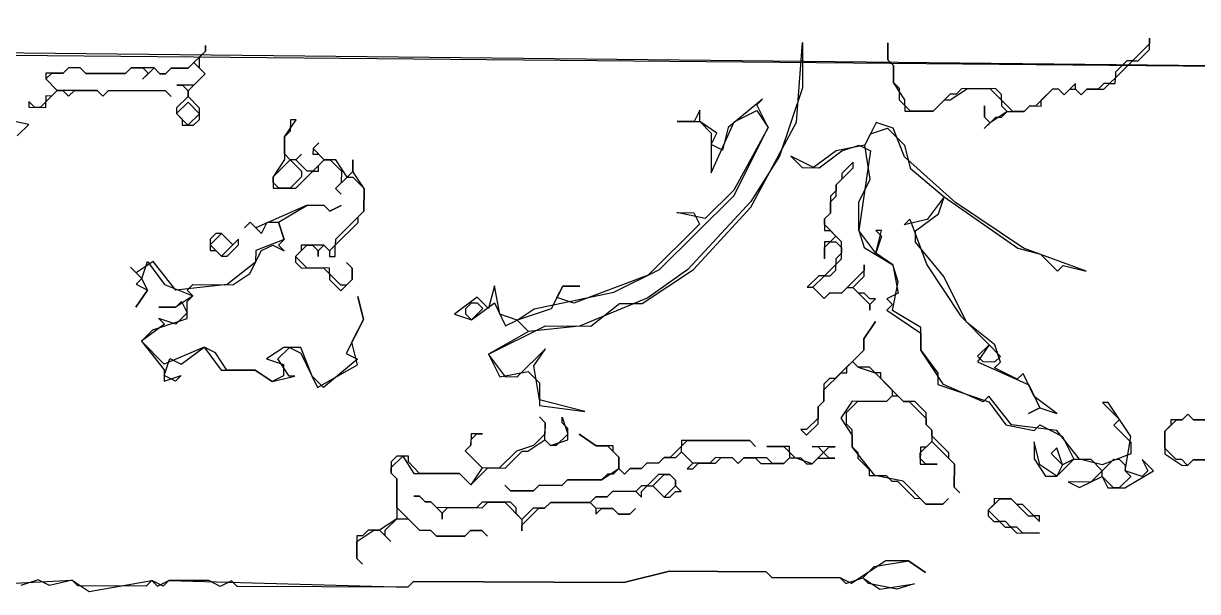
# Model space of a CAD drawing. Header units: inches. Extents: x 0 to 116, y 0 to 63.
# Drawn here: x 43.2 to 55.67, y 2.36 to 8.38 of the extents above; entities that cross this region are included whole.
import ezdxf

# ---------------------------------------------------------------- set-up
doc = ezdxf.new("R2010")
doc.units = ezdxf.units.IN

msp = doc.modelspace()

# ---------------------------------------------------------------- linework, layer by layer
for points in [[(55.15261, 34.31957), (54.97356, 20.97182), (54.00823, 21.21764), (54.97304, 20.85103), (55.02158, 18.13279), (52.60217, 17.35814), (55.02079, 17.95159), (54.4081, 15.96104), (55.01209, 15.95841), (54.85914, 8.59021), (19.58482, 8.50252), (19.45576, 34.29413), (19.34217, 8.26197), (57.45341, 7.91448), (19.34243, 8.32237), (19.51615, 34.29386), (19.58456, 8.44212), (55.28167, 8.52796), (54.90679, 33.35423), (55.22992, 24.35314), (56.92058, 24.22496), (56.85043, 21.99044), (56.98098, 24.2247), (55.23018, 24.41354)], [(55.15261, 34.31957), (54.97356, 20.97182), (54.00823, 21.21764), (54.97304, 20.85103), (55.02158, 18.13279), (52.60217, 17.35814), (55.02079, 17.95159), (54.4081, 15.96104), (55.01209, 15.95841), (54.85914, 8.59021), (19.58482, 8.50252), (19.45576, 34.29413), (19.34217, 8.26197), (57.45341, 7.91448), (19.34243, 8.32237), (19.51615, 34.29386), (19.58456, 8.44212), (55.28167, 8.52796), (54.90679, 33.35423), (55.22992, 24.35314), (56.92058, 24.22496), (56.85043, 21.99044), (56.98098, 24.2247), (55.23018, 24.41354)], [(45.13272, 8.14944), (45.13246, 8.08904), (44.95047, 7.90863), (44.76927, 7.90942), (44.70861, 7.84929), (44.64821, 7.84955), (44.58807, 7.91022), (44.34648, 7.91127), (44.28581, 7.85113), (43.86302, 7.85298), (43.80288, 7.91364), (43.68208, 7.91417), (43.62142, 7.85403), (43.44022, 7.85482), (43.43996, 7.79442), (43.56023, 7.6731), (43.49957, 7.61296), (43.43917, 7.61323), (43.4389, 7.55283), (43.37824, 7.49269), (43.31784, 7.49295), (43.2577, 7.55362), (43.25744, 7.49322), (43.43864, 7.49243), (43.4389, 7.55283), (43.56023, 7.6731), (43.62063, 7.67283), (43.68076, 7.61217), (43.74143, 7.67231), (43.98303, 7.67125), (44.04316, 7.61059), (44.10382, 7.67073), (44.70782, 7.66809), (44.76795, 7.60743), (44.70782, 7.66809), (44.10382, 7.67073), (44.04316, 7.61059), (43.98303, 7.67125), (43.56023, 7.6731), (43.43996, 7.79442), (43.50062, 7.85456), (43.62142, 7.85403), (43.68208, 7.91417), (43.80288, 7.91364), (43.86302, 7.85298), (44.28581, 7.85113), (44.34648, 7.91127), (44.46727, 7.91074), (44.52741, 7.85008), (44.46675, 7.78994), (44.58807, 7.91022), (44.64821, 7.84955), (44.70861, 7.84929), (44.76927, 7.90942), (44.95047, 7.90863), (45.01113, 7.96877), (45.1314, 7.84744), (45.01008, 7.72717), (44.82888, 7.72796), (44.88928, 7.7277), (44.94942, 7.66704), (44.94915, 7.60664), (44.82783, 7.48637), (44.82756, 7.42597), (44.8877, 7.3653), (44.88744, 7.3049), (45.00823, 7.30438), (45.0689, 7.36451), (45.06942, 7.48531), (44.94915, 7.60664), (44.94942, 7.66704), (45.1314, 7.84744), (45.07127, 7.90811), (45.0718, 8.02891), (45.13246, 8.08904)], [(45.13272, 8.14944), (45.13246, 8.08904), (44.95047, 7.90863), (44.76927, 7.90942), (44.70861, 7.84929), (44.64821, 7.84955), (44.58807, 7.91022), (44.34648, 7.91127), (44.28581, 7.85113), (43.86302, 7.85298), (43.80288, 7.91364), (43.68208, 7.91417), (43.62142, 7.85403), (43.44022, 7.85482), (43.43996, 7.79442), (43.56023, 7.6731), (43.49957, 7.61296), (43.43917, 7.61323), (43.4389, 7.55283), (43.37824, 7.49269), (43.31784, 7.49295), (43.2577, 7.55362), (43.25744, 7.49322), (43.43864, 7.49243), (43.4389, 7.55283), (43.56023, 7.6731), (43.62063, 7.67283), (43.68076, 7.61217), (43.74143, 7.67231), (43.98303, 7.67125), (44.04316, 7.61059), (44.10382, 7.67073), (44.70782, 7.66809), (44.76795, 7.60743), (44.70782, 7.66809), (44.10382, 7.67073), (44.04316, 7.61059), (43.98303, 7.67125), (43.56023, 7.6731), (43.43996, 7.79442), (43.50062, 7.85456), (43.62142, 7.85403), (43.68208, 7.91417), (43.80288, 7.91364), (43.86302, 7.85298), (44.28581, 7.85113), (44.34648, 7.91127), (44.46727, 7.91074), (44.52741, 7.85008), (44.46675, 7.78994), (44.58807, 7.91022), (44.64821, 7.84955), (44.70861, 7.84929), (44.76927, 7.90942), (44.95047, 7.90863), (45.01113, 7.96877), (45.1314, 7.84744), (45.01008, 7.72717), (44.82888, 7.72796), (44.88928, 7.7277), (44.94942, 7.66704), (44.94915, 7.60664), (44.82783, 7.48637), (44.82756, 7.42597), (44.8877, 7.3653), (44.88744, 7.3049), (45.00823, 7.30438), (45.0689, 7.36451), (45.06942, 7.48531), (44.94915, 7.60664), (44.94942, 7.66704), (45.1314, 7.84744), (45.07127, 7.90811), (45.0718, 8.02891), (45.13246, 8.08904)], [(51.47493, 8.18217), (51.47282, 7.69897), (51.22806, 6.97523), (50.92395, 6.49336), (50.2564, 5.77146), (49.83228, 5.47131), (49.10617, 5.17248), (48.56231, 5.11445), (48.44204, 5.23577), (48.62377, 5.35578), (49.47015, 5.53329), (49.9544, 5.77278), (50.74302, 6.55455), (51.10858, 7.27776), (50.98883, 7.51988), (51.04949, 7.58002), (50.68578, 7.2796), (50.62433, 7.03827), (50.50379, 7.0992), (50.56472, 7.21973), (50.38405, 7.34132), (50.38457, 7.46212), (50.32365, 7.34158), (50.14245, 7.34237), (50.38405, 7.34132), (50.50432, 7.21999), (50.50247, 6.7972), (50.74644, 7.33974), (50.98857, 7.45948), (51.10858, 7.27776), (50.74328, 6.61495), (50.43997, 6.31427), (50.13823, 6.37598), (50.31943, 6.37519), (50.3793, 6.25413), (49.83334, 5.71291), (49.04683, 5.41434), (48.86589, 5.47553), (48.92682, 5.59606), (49.10802, 5.59527), (48.92682, 5.59606), (48.80496, 5.35499), (48.44204, 5.23577), (48.26111, 5.29696), (48.20202, 5.59922), (48.14057, 5.35789), (48.0203, 5.47922), (47.77791, 5.29907), (47.95885, 5.23788), (48.20123, 5.41803), (48.32098, 5.1759), (48.44204, 5.23577), (48.56231, 5.11445), (48.13846, 4.8747), (48.25821, 4.63257), (48.56047, 4.69165), (48.68074, 4.57033), (48.67969, 4.32873), (49.16262, 4.26622), (48.67995, 4.38913), (48.62113, 4.75179), (48.74272, 4.93246), (48.43941, 4.63178), (48.31861, 4.63231), (48.13846, 4.8747), (48.74377, 5.17406), (49.22697, 5.17195), (49.53002, 5.41223), (49.77162, 5.41117), (50.31679, 5.7712), (50.92369, 6.43296), (51.41084, 7.33684)], [(51.47493, 8.18217), (51.47282, 7.69897), (51.22806, 6.97523), (50.92395, 6.49336), (50.2564, 5.77146), (49.83228, 5.47131), (49.10617, 5.17248), (48.56231, 5.11445), (48.44204, 5.23577), (48.62377, 5.35578), (49.47015, 5.53329), (49.9544, 5.77278), (50.74302, 6.55455), (51.10858, 7.27776), (50.98883, 7.51988), (51.04949, 7.58002), (50.68578, 7.2796), (50.62433, 7.03827), (50.50379, 7.0992), (50.56472, 7.21973), (50.38405, 7.34132), (50.38457, 7.46212), (50.32365, 7.34158), (50.14245, 7.34237), (50.38405, 7.34132), (50.50432, 7.21999), (50.50247, 6.7972), (50.74644, 7.33974), (50.98857, 7.45948), (51.10858, 7.27776), (50.74328, 6.61495), (50.43997, 6.31427), (50.13823, 6.37598), (50.31943, 6.37519), (50.3793, 6.25413), (49.83334, 5.71291), (49.04683, 5.41434), (48.86589, 5.47553), (48.92682, 5.59606), (49.10802, 5.59527), (48.92682, 5.59606), (48.80496, 5.35499), (48.44204, 5.23577), (48.26111, 5.29696), (48.20202, 5.59922), (48.14057, 5.35789), (48.0203, 5.47922), (47.77791, 5.29907), (47.95885, 5.23788), (48.20123, 5.41803), (48.32098, 5.1759), (48.44204, 5.23577), (48.56231, 5.11445), (48.13846, 4.8747), (48.25821, 4.63257), (48.56047, 4.69165), (48.68074, 4.57033), (48.67969, 4.32873), (49.16262, 4.26622), (48.67995, 4.38913), (48.62113, 4.75179), (48.74272, 4.93246), (48.43941, 4.63178), (48.31861, 4.63231), (48.13846, 4.8747), (48.74377, 5.17406), (49.22697, 5.17195), (49.53002, 5.41223), (49.77162, 5.41117), (50.31679, 5.7712), (50.92369, 6.43296), (51.41084, 7.33684)], [(55.15955, 8.22649), (55.15929, 8.16609), (54.9773, 7.98568), (54.9169, 7.98595), (54.79558, 7.86568), (54.79531, 7.80528), (54.73465, 7.74514), (54.67425, 7.7454), (54.61359, 7.68527), (54.49279, 7.6858), (54.43213, 7.62566), (54.37199, 7.68632), (54.37225, 7.74672), (54.25093, 7.62645), (54.19079, 7.68711), (54.13039, 7.68738), (53.9484, 7.50697), (53.888, 7.50723), (53.82734, 7.4471), (53.70654, 7.44762), (53.58627, 7.56895), (53.58653, 7.62935), (53.5264, 7.69001), (53.164, 7.69159), (53.10334, 7.63146), (53.04294, 7.63172), (52.86095, 7.45131), (52.61935, 7.45237), (52.55922, 7.51303), (52.55948, 7.57343), (52.43947, 7.75516), (52.44026, 7.93635), (52.38013, 7.99702), (52.38092, 8.17822), (52.38013, 7.99702), (52.44026, 7.93635), (52.43947, 7.75516), (52.49961, 7.69449), (52.49908, 7.57369), (52.55922, 7.51303), (52.55895, 7.45263), (52.86095, 7.45131), (52.98228, 7.57159), (53.04268, 7.57132), (53.2244, 7.69133), (53.466, 7.69028), (53.58627, 7.56895), (53.58601, 7.50855), (53.64614, 7.44789), (53.46442, 7.32788), (53.40428, 7.38854), (53.40481, 7.50934), (53.40428, 7.38854), (53.46442, 7.32788), (53.40375, 7.26774), (53.52508, 7.38802), (53.58548, 7.38775), (53.64614, 7.44789), (53.82734, 7.4471), (53.888, 7.50723), (54.0088, 7.50671), (54.00907, 7.56711), (54.13039, 7.68738), (54.19079, 7.68711), (54.25093, 7.62645), (54.31159, 7.68659), (54.37199, 7.68632), (54.43213, 7.62566), (54.49279, 7.6858), (54.67399, 7.68501), (54.73465, 7.74514), (54.79505, 7.74488), (54.79531, 7.80528), (54.9773, 7.98568), (55.0377, 7.98542), (55.15903, 8.10569)], [(55.15955, 8.22649), (55.15929, 8.16609), (54.9773, 7.98568), (54.9169, 7.98595), (54.79558, 7.86568), (54.79531, 7.80528), (54.73465, 7.74514), (54.67425, 7.7454), (54.61359, 7.68527), (54.49279, 7.6858), (54.43213, 7.62566), (54.37199, 7.68632), (54.37225, 7.74672), (54.25093, 7.62645), (54.19079, 7.68711), (54.13039, 7.68738), (53.9484, 7.50697), (53.888, 7.50723), (53.82734, 7.4471), (53.70654, 7.44762), (53.58627, 7.56895), (53.58653, 7.62935), (53.5264, 7.69001), (53.164, 7.69159), (53.10334, 7.63146), (53.04294, 7.63172), (52.86095, 7.45131), (52.61935, 7.45237), (52.55922, 7.51303), (52.55948, 7.57343), (52.43947, 7.75516), (52.44026, 7.93635), (52.38013, 7.99702), (52.38092, 8.17822), (52.38013, 7.99702), (52.44026, 7.93635), (52.43947, 7.75516), (52.49961, 7.69449), (52.49908, 7.57369), (52.55922, 7.51303), (52.55895, 7.45263), (52.86095, 7.45131), (52.98228, 7.57159), (53.04268, 7.57132), (53.2244, 7.69133), (53.466, 7.69028), (53.58627, 7.56895), (53.58601, 7.50855), (53.64614, 7.44789), (53.46442, 7.32788), (53.40428, 7.38854), (53.40481, 7.50934), (53.40428, 7.38854), (53.46442, 7.32788), (53.40375, 7.26774), (53.52508, 7.38802), (53.58548, 7.38775), (53.64614, 7.44789), (53.82734, 7.4471), (53.888, 7.50723), (54.0088, 7.50671), (54.00907, 7.56711), (54.13039, 7.68738), (54.19079, 7.68711), (54.25093, 7.62645), (54.31159, 7.68659), (54.37199, 7.68632), (54.43213, 7.62566), (54.49279, 7.6858), (54.67399, 7.68501), (54.73465, 7.74514), (54.79505, 7.74488), (54.79531, 7.80528), (54.9773, 7.98568), (55.0377, 7.98542), (55.15903, 8.10569)], [(44.94889, 7.54624), (45.06916, 7.42491), (44.94783, 7.30464), (44.82756, 7.42597)], [(46.03529, 7.3603), (46.03476, 7.2395), (45.9741, 7.17936), (45.97304, 6.93776), (45.85145, 6.75709), (45.85093, 6.63629), (46.09252, 6.63524), (46.27451, 6.81565), (46.33491, 6.81538), (46.33518, 6.87578), (46.39584, 6.93592), (46.45624, 6.93565), (46.57651, 6.81433), (46.57598, 6.69353), (46.51532, 6.63339), (46.57546, 6.57273), (46.51532, 6.63339), (46.63665, 6.75367), (46.69705, 6.7534), (46.81732, 6.63208), (46.81626, 6.39048), (46.51295, 6.0898), (46.51269, 6.0294), (46.45202, 5.96926), (46.39189, 6.02993), (46.15029, 6.03098), (46.15003, 5.97058), (46.08936, 5.91045), (46.0891, 5.85005), (46.14923, 5.78938), (46.39083, 5.78833), (46.45097, 5.72767), (46.4507, 5.66727), (46.57098, 5.54594), (46.6923, 5.66621), (46.69283, 5.78701), (46.63269, 5.84767), (46.69283, 5.78701), (46.6923, 5.66621), (46.63164, 5.60608), (46.57124, 5.60634), (46.45097, 5.72767), (46.45123, 5.78807), (46.20963, 5.78912), (46.08936, 5.91045), (46.21069, 6.03072), (46.27109, 6.03045), (46.33122, 5.96979), (46.33096, 5.90939), (46.33122, 5.96979), (46.39189, 6.02993), (46.45202, 5.96926), (46.45176, 5.90886), (46.51216, 5.9086), (46.51269, 6.0294), (46.75534, 6.26994), (46.7556, 6.33034), (46.81626, 6.39048), (46.81732, 6.63208), (46.69731, 6.8138), (46.69784, 6.9346), (46.69731, 6.8138), (46.63665, 6.75367), (46.51664, 6.93539), (46.39584, 6.93592), (46.27557, 7.05724), (46.33623, 7.11738), (46.27557, 7.05724), (46.2753, 6.99684), (46.3357, 6.99658), (46.39584, 6.93592), (46.27451, 6.81565), (46.21411, 6.81591), (46.09384, 6.93724), (46.15451, 6.99737), (46.09384, 6.93724), (46.03344, 6.9375), (45.97331, 6.99816), (45.9741, 7.17936), (46.09569, 7.36003)], [(46.03529, 7.3603), (46.03476, 7.2395), (45.9741, 7.17936), (45.97304, 6.93776), (45.85145, 6.75709), (45.85093, 6.63629), (46.09252, 6.63524), (46.27451, 6.81565), (46.33491, 6.81538), (46.33518, 6.87578), (46.39584, 6.93592), (46.45624, 6.93565), (46.57651, 6.81433), (46.57598, 6.69353), (46.51532, 6.63339), (46.57546, 6.57273), (46.51532, 6.63339), (46.63665, 6.75367), (46.69705, 6.7534), (46.81732, 6.63208), (46.81626, 6.39048), (46.51295, 6.0898), (46.51269, 6.0294), (46.45202, 5.96926), (46.39189, 6.02993), (46.15029, 6.03098), (46.15003, 5.97058), (46.08936, 5.91045), (46.0891, 5.85005), (46.14923, 5.78938), (46.39083, 5.78833), (46.45097, 5.72767), (46.4507, 5.66727), (46.57098, 5.54594), (46.6923, 5.66621), (46.69283, 5.78701), (46.63269, 5.84767), (46.69283, 5.78701), (46.6923, 5.66621), (46.63164, 5.60608), (46.57124, 5.60634), (46.45097, 5.72767), (46.45123, 5.78807), (46.20963, 5.78912), (46.08936, 5.91045), (46.21069, 6.03072), (46.27109, 6.03045), (46.33122, 5.96979), (46.33096, 5.90939), (46.33122, 5.96979), (46.39189, 6.02993), (46.45202, 5.96926), (46.45176, 5.90886), (46.51216, 5.9086), (46.51269, 6.0294), (46.75534, 6.26994), (46.7556, 6.33034), (46.81626, 6.39048), (46.81732, 6.63208), (46.69731, 6.8138), (46.69784, 6.9346), (46.69731, 6.8138), (46.63665, 6.75367), (46.51664, 6.93539), (46.39584, 6.93592), (46.27557, 7.05724), (46.33623, 7.11738), (46.27557, 7.05724), (46.2753, 6.99684), (46.3357, 6.99658), (46.39584, 6.93592), (46.27451, 6.81565), (46.21411, 6.81591), (46.09384, 6.93724), (46.15451, 6.99737), (46.09384, 6.93724), (46.03344, 6.9375), (45.97331, 6.99816), (45.9741, 7.17936), (46.09569, 7.36003)], [(51.34886, 6.97471), (51.46913, 6.85338), (51.65033, 6.85259), (51.89271, 7.03273), (52.07418, 7.09234), (52.19471, 7.03142), (52.07022, 6.18635), (52.12983, 6.00489), (52.43104, 5.82237), (52.49012, 5.52011), (52.36906, 5.46024), (52.42919, 5.39958), (52.36853, 5.33944), (52.72987, 5.09626), (52.72908, 4.91507), (52.90923, 4.67268), (52.9087, 4.55188), (53.4515, 4.36831), (53.63165, 4.12592), (53.93338, 4.0642), (53.99404, 4.12434), (54.23511, 4.00249), (54.35486, 3.76036), (54.2338, 3.70049), (54.17419, 3.88195), (54.11353, 3.82181), (54.2338, 3.70049), (54.17287, 3.57995), (53.9922, 3.70154), (53.93285, 3.9434), (53.93206, 3.76221), (54.05207, 3.58048), (54.17287, 3.57995), (54.35486, 3.76036), (54.53606, 3.75957), (54.65633, 3.63824), (54.535, 3.51797), (54.29341, 3.51903), (54.41394, 3.4581), (54.65607, 3.57784), (54.71594, 3.45678), (54.89714, 3.45599), (55.19992, 3.63587), (55.07965, 3.7572), (55.13952, 3.63614), (55.07886, 3.576), (54.89793, 3.63719), (54.95991, 3.99932), (54.71989, 4.36277), (54.65949, 4.36304), (54.8399, 4.18105), (54.77924, 4.12091), (54.95964, 3.93892), (54.95912, 3.81812), (54.65659, 3.69864), (54.41526, 3.7601), (54.17498, 4.06315), (53.69205, 4.12566), (53.45177, 4.42871), (53.3911, 4.36857), (52.9691, 4.55161), (52.72908, 4.91507), (52.73014, 5.15666), (52.42893, 5.33918), (52.49065, 5.64091), (52.43104, 5.82237), (52.25037, 5.94396), (52.31182, 6.1853), (52.25142, 6.18556), (52.31156, 6.1249), (52.25037, 5.94396), (52.07022, 6.18635), (52.07154, 6.48835), (52.19339, 6.72942), (52.13458, 7.09208), (52.1955, 7.21262), (52.37696, 7.27222), (52.55737, 7.09024), (52.61672, 6.84837), (52.9778, 6.5448), (52.79554, 6.30399), (52.55368, 6.24464), (52.61434, 6.30478), (52.79343, 5.82079), (53.15346, 5.27562), (53.45414, 4.9723), (53.33255, 4.79163), (53.87509, 4.54766), (53.99483, 4.30554), (53.87377, 4.24566), (53.99483, 4.30554), (54.17577, 4.24435), (53.93496, 4.4266), (53.81522, 4.66872), (53.75455, 4.60859), (53.51348, 4.73044), (53.57415, 4.79058), (53.51454, 4.97204), (53.2136, 5.21495), (52.97411, 5.6992), (52.67369, 6.06292), (52.67422, 6.18372), (52.91661, 6.36386), (52.9778, 6.5448), (53.76062, 5.99777), (54.00195, 5.93632), (54.18236, 5.75433), (54.24302, 5.81447), (54.48436, 5.75301), (53.82102, 5.99751), (53.09833, 6.48387), (52.55684, 6.96944), (52.43736, 7.27196), (52.25643, 7.33315), (52.13458, 7.09208), (51.83231, 7.033), (51.58993, 6.85285)], [(51.34886, 6.97471), (51.46913, 6.85338), (51.65033, 6.85259), (51.89271, 7.03273), (52.07418, 7.09234), (52.19471, 7.03142), (52.07022, 6.18635), (52.12983, 6.00489), (52.43104, 5.82237), (52.49012, 5.52011), (52.36906, 5.46024), (52.42919, 5.39958), (52.36853, 5.33944), (52.72987, 5.09626), (52.72908, 4.91507), (52.90923, 4.67268), (52.9087, 4.55188), (53.4515, 4.36831), (53.63165, 4.12592), (53.93338, 4.0642), (53.99404, 4.12434), (54.23511, 4.00249), (54.35486, 3.76036), (54.2338, 3.70049), (54.17419, 3.88195), (54.11353, 3.82181), (54.2338, 3.70049), (54.17287, 3.57995), (53.9922, 3.70154), (53.93285, 3.9434), (53.93206, 3.76221), (54.05207, 3.58048), (54.17287, 3.57995), (54.35486, 3.76036), (54.53606, 3.75957), (54.65633, 3.63824), (54.535, 3.51797), (54.29341, 3.51903), (54.41394, 3.4581), (54.65607, 3.57784), (54.71594, 3.45678), (54.89714, 3.45599), (55.19992, 3.63587), (55.07965, 3.7572), (55.13952, 3.63614), (55.07886, 3.576), (54.89793, 3.63719), (54.95991, 3.99932), (54.71989, 4.36277), (54.65949, 4.36304), (54.8399, 4.18105), (54.77924, 4.12091), (54.95964, 3.93892), (54.95912, 3.81812), (54.65659, 3.69864), (54.41526, 3.7601), (54.17498, 4.06315), (53.69205, 4.12566), (53.45177, 4.42871), (53.3911, 4.36857), (52.9691, 4.55161), (52.72908, 4.91507), (52.73014, 5.15666), (52.42893, 5.33918), (52.49065, 5.64091), (52.43104, 5.82237), (52.25037, 5.94396), (52.31182, 6.1853), (52.25142, 6.18556), (52.31156, 6.1249), (52.25037, 5.94396), (52.07022, 6.18635), (52.07154, 6.48835), (52.19339, 6.72942), (52.13458, 7.09208), (52.1955, 7.21262), (52.37696, 7.27222), (52.55737, 7.09024), (52.61672, 6.84837), (52.9778, 6.5448), (52.79554, 6.30399), (52.55368, 6.24464), (52.61434, 6.30478), (52.79343, 5.82079), (53.15346, 5.27562), (53.45414, 4.9723), (53.33255, 4.79163), (53.87509, 4.54766), (53.99483, 4.30554), (53.87377, 4.24566), (53.99483, 4.30554), (54.17577, 4.24435), (53.93496, 4.4266), (53.81522, 4.66872), (53.75455, 4.60859), (53.51348, 4.73044), (53.57415, 4.79058), (53.51454, 4.97204), (53.2136, 5.21495), (52.97411, 5.6992), (52.67369, 6.06292), (52.67422, 6.18372), (52.91661, 6.36386), (52.9778, 6.5448), (53.76062, 5.99777), (54.00195, 5.93632), (54.18236, 5.75433), (54.24302, 5.81447), (54.48436, 5.75301), (53.82102, 5.99751), (53.09833, 6.48387), (52.55684, 6.96944), (52.43736, 7.27196), (52.25643, 7.33315), (52.13458, 7.09208), (51.83231, 7.033), (51.58993, 6.85285)], [(46.03344, 6.9375), (46.15371, 6.81617), (46.15345, 6.75577), (46.03213, 6.6355), (45.91133, 6.63603), (45.85119, 6.69669), (45.85145, 6.75709)], [(52.01299, 6.91141), (51.89166, 6.79114), (51.8914, 6.73074), (51.83073, 6.6706), (51.83047, 6.6102), (51.76981, 6.55007), (51.76902, 6.36887), (51.70835, 6.30873), (51.70783, 6.18793), (51.76823, 6.18767), (51.82836, 6.12701), (51.7677, 6.06687), (51.7073, 6.06713), (51.70651, 5.88594), (51.70704, 6.00674), (51.7677, 6.06687), (51.8281, 6.06661), (51.88823, 6.00594), (51.88797, 5.94554), (51.82731, 5.88541), (51.82704, 5.82501), (51.70572, 5.70474), (51.64532, 5.705), (51.52399, 5.58473), (51.58439, 5.58447), (51.70466, 5.46314), (51.76533, 5.52328), (51.88613, 5.52275), (51.94679, 5.58288), (52.00719, 5.58262), (52.1876, 5.40063), (52.18733, 5.34023), (52.1876, 5.40063), (52.24826, 5.46077), (52.18786, 5.46103), (52.12772, 5.52169), (52.06732, 5.52196), (52.00719, 5.58262), (52.12851, 5.70289), (52.12904, 5.82369), (52.12878, 5.76329), (51.88613, 5.52275), (51.76533, 5.52328), (51.70466, 5.46314), (51.58439, 5.58447), (51.70572, 5.70474), (51.76612, 5.70447), (51.82678, 5.76461), (51.82704, 5.82501), (51.88771, 5.88515), (51.8885, 6.06634), (51.70809, 6.24833), (51.70835, 6.30873), (51.76902, 6.36887), (51.76954, 6.48967), (51.83021, 6.5498), (51.83073, 6.6706), (52.01272, 6.85101)], [(52.01299, 6.91141), (51.89166, 6.79114), (51.8914, 6.73074), (51.83073, 6.6706), (51.83047, 6.6102), (51.76981, 6.55007), (51.76902, 6.36887), (51.70835, 6.30873), (51.70783, 6.18793), (51.76823, 6.18767), (51.82836, 6.12701), (51.7677, 6.06687), (51.7073, 6.06713), (51.70651, 5.88594), (51.70704, 6.00674), (51.7677, 6.06687), (51.8281, 6.06661), (51.88823, 6.00594), (51.88797, 5.94554), (51.82731, 5.88541), (51.82704, 5.82501), (51.70572, 5.70474), (51.64532, 5.705), (51.52399, 5.58473), (51.58439, 5.58447), (51.70466, 5.46314), (51.76533, 5.52328), (51.88613, 5.52275), (51.94679, 5.58288), (52.00719, 5.58262), (52.1876, 5.40063), (52.18733, 5.34023), (52.1876, 5.40063), (52.24826, 5.46077), (52.18786, 5.46103), (52.12772, 5.52169), (52.06732, 5.52196), (52.00719, 5.58262), (52.12851, 5.70289), (52.12904, 5.82369), (52.12878, 5.76329), (51.88613, 5.52275), (51.76533, 5.52328), (51.70466, 5.46314), (51.58439, 5.58447), (51.70572, 5.70474), (51.76612, 5.70447), (51.82678, 5.76461), (51.82704, 5.82501), (51.88771, 5.88515), (51.8885, 6.06634), (51.70809, 6.24833), (51.70835, 6.30873), (51.76902, 6.36887), (51.76954, 6.48967), (51.83021, 6.5498), (51.83073, 6.6706), (52.01272, 6.85101)], [(46.57493, 6.45193), (46.45387, 6.39206), (46.39373, 6.45272), (46.21253, 6.45351), (45.66788, 6.21429), (45.60775, 6.27495), (45.54709, 6.21481), (45.60775, 6.27495), (45.72802, 6.15362), (45.78895, 6.27416), (45.90975, 6.27363), (45.96935, 6.09217), (45.66683, 5.97269), (45.6663, 5.85189), (45.36325, 5.61161), (44.81939, 5.55358), (44.57911, 5.85663), (44.39739, 5.73663), (44.33725, 5.79729), (44.45752, 5.67596), (44.39686, 5.61583), (44.5174, 5.5549), (44.39581, 5.37423), (44.5174, 5.5549), (44.45752, 5.67596), (44.51871, 5.8569), (44.69886, 5.61451), (45.00033, 5.49239), (44.8186, 5.37239), (44.6374, 5.37318), (44.8186, 5.37239), (44.87927, 5.43252), (44.93914, 5.31146), (44.81781, 5.19119), (44.63688, 5.25238), (44.69701, 5.19171), (44.45462, 5.01157), (44.6949, 4.70852), (44.69438, 4.58772), (44.87584, 4.64733), (44.81518, 4.58719), (44.69464, 4.64812), (44.75583, 4.82905), (44.87637, 4.76813), (45.11875, 4.94827), (45.2989, 4.70588), (45.6613, 4.7043), (45.84197, 4.58271), (46.08383, 4.64206), (46.02343, 4.64232), (45.90342, 4.82405), (46.02475, 4.94432), (46.14528, 4.88339), (46.3249, 4.5202), (46.74875, 4.75996), (46.6894, 5.00182), (46.81126, 5.24289), (46.75191, 5.48475), (46.81126, 5.24289), (46.62848, 4.88128), (46.74901, 4.82036), (46.3853, 4.51994), (46.26503, 4.64127), (46.14554, 4.94379), (45.96435, 4.94458), (45.78262, 4.82457), (45.96356, 4.76338), (45.96303, 4.64258), (45.84197, 4.58271), (45.6613, 4.7043), (45.3593, 4.70562), (45.23929, 4.88735), (45.11875, 4.94827), (44.69517, 4.76892), (44.45462, 5.01157), (44.57595, 5.13184), (44.93887, 5.25106), (44.93966, 5.43226), (45.00033, 5.49239), (44.94019, 5.55306), (45.00085, 5.61319), (45.42365, 5.61135), (45.60538, 5.73136), (45.72723, 5.97243), (45.84829, 6.0323), (45.96883, 5.97137), (45.90869, 6.03204), (45.96935, 6.09217), (45.90975, 6.27363), (46.21253, 6.45351), (46.39373, 6.45272), (46.45387, 6.39206)], [(46.57493, 6.45193), (46.45387, 6.39206), (46.39373, 6.45272), (46.21253, 6.45351), (45.66788, 6.21429), (45.60775, 6.27495), (45.54709, 6.21481), (45.60775, 6.27495), (45.72802, 6.15362), (45.78895, 6.27416), (45.90975, 6.27363), (45.96935, 6.09217), (45.66683, 5.97269), (45.6663, 5.85189), (45.36325, 5.61161), (44.81939, 5.55358), (44.57911, 5.85663), (44.39739, 5.73663), (44.33725, 5.79729), (44.45752, 5.67596), (44.39686, 5.61583), (44.5174, 5.5549), (44.39581, 5.37423), (44.5174, 5.5549), (44.45752, 5.67596), (44.51871, 5.8569), (44.69886, 5.61451), (45.00033, 5.49239), (44.8186, 5.37239), (44.6374, 5.37318), (44.8186, 5.37239), (44.87927, 5.43252), (44.93914, 5.31146), (44.81781, 5.19119), (44.63688, 5.25238), (44.69701, 5.19171), (44.45462, 5.01157), (44.6949, 4.70852), (44.69438, 4.58772), (44.87584, 4.64733), (44.81518, 4.58719), (44.69464, 4.64812), (44.75583, 4.82905), (44.87637, 4.76813), (45.11875, 4.94827), (45.2989, 4.70588), (45.6613, 4.7043), (45.84197, 4.58271), (46.08383, 4.64206), (46.02343, 4.64232), (45.90342, 4.82405), (46.02475, 4.94432), (46.14528, 4.88339), (46.3249, 4.5202), (46.74875, 4.75996), (46.6894, 5.00182), (46.81126, 5.24289), (46.75191, 5.48475), (46.81126, 5.24289), (46.62848, 4.88128), (46.74901, 4.82036), (46.3853, 4.51994), (46.26503, 4.64127), (46.14554, 4.94379), (45.96435, 4.94458), (45.78262, 4.82457), (45.96356, 4.76338), (45.96303, 4.64258), (45.84197, 4.58271), (45.6613, 4.7043), (45.3593, 4.70562), (45.23929, 4.88735), (45.11875, 4.94827), (44.69517, 4.76892), (44.45462, 5.01157), (44.57595, 5.13184), (44.93887, 5.25106), (44.93966, 5.43226), (45.00033, 5.49239), (44.94019, 5.55306), (45.00085, 5.61319), (45.42365, 5.61135), (45.60538, 5.73136), (45.72723, 5.97243), (45.84829, 6.0323), (45.96883, 5.97137), (45.90869, 6.03204), (45.96935, 6.09217), (45.90975, 6.27363), (46.21253, 6.45351), (46.39373, 6.45272), (46.45387, 6.39206)], [(45.24482, 6.15573), (45.18416, 6.0956), (45.18363, 5.9748), (45.24403, 5.97453), (45.30417, 5.91387), (45.36457, 5.91361), (45.4859, 6.03388), (45.48616, 6.09428), (45.4255, 6.03414), (45.30522, 6.15547)], [(45.24482, 6.15573), (45.18416, 6.0956), (45.18363, 5.9748), (45.24403, 5.97453), (45.30417, 5.91387), (45.36457, 5.91361), (45.4859, 6.03388), (45.48616, 6.09428), (45.4255, 6.03414), (45.30522, 6.15547)], [(45.30522, 6.15547), (45.4255, 6.03414), (45.30417, 5.91387), (45.1839, 6.0352)], [(47.89871, 5.29855), (47.89897, 5.35894), (47.95964, 5.41908), (48.02004, 5.41882), (48.08017, 5.35815), (47.95885, 5.23788)], [(52.2472, 5.21917), (52.12562, 5.0385), (52.12509, 4.9177), (51.82177, 4.61702), (51.76137, 4.61728), (51.70071, 4.55715), (51.69992, 4.37595), (51.63926, 4.31581), (51.63873, 4.19502), (51.5174, 4.07474), (51.457, 4.07501), (51.51714, 4.01434), (51.63847, 4.13462), (51.63926, 4.31581), (51.69992, 4.37595), (51.70045, 4.49675), (51.88244, 4.67716), (51.94284, 4.67689), (51.9431, 4.73729), (52.00376, 4.79743), (52.0639, 4.73677), (52.24483, 4.67558), (52.42524, 4.49359), (52.42498, 4.43319), (52.36431, 4.37305), (52.00192, 4.37463), (51.88033, 4.19396), (52.00034, 4.01224), (51.99981, 3.89144), (52.05994, 3.83077), (52.05968, 3.77038), (52.17995, 3.64905), (52.17969, 3.58865), (52.36089, 3.58786), (52.42102, 3.5272), (52.48142, 3.52693), (52.66183, 3.34494), (52.72223, 3.34468), (52.78237, 3.28402), (52.96356, 3.28323), (53.02423, 3.34336), (52.96356, 3.28323), (52.78237, 3.28402), (52.54182, 3.52667), (52.24009, 3.58839), (51.99981, 3.89144), (52.0006, 4.07264), (51.94046, 4.1333), (51.94099, 4.2541), (52.06232, 4.37437), (52.36431, 4.37305), (52.42498, 4.43319), (52.48538, 4.43292), (52.54551, 4.37226), (52.60591, 4.372), (52.78632, 4.19001), (52.78606, 4.12961), (52.84619, 4.06895), (52.84566, 3.94815), (52.785, 3.88801), (52.7246, 3.88827), (52.72381, 3.70708), (52.90501, 3.70629), (52.78421, 3.70681), (52.72407, 3.76748), (52.72434, 3.82788), (52.84566, 3.94815), (53.08621, 3.7055), (53.08515, 3.4639), (53.14529, 3.40323), (53.08515, 3.4639), (53.08621, 3.7055), (53.02607, 3.76616), (53.02634, 3.82656), (52.84593, 4.00855), (52.84619, 4.06895), (52.78606, 4.12961), (52.78658, 4.25041), (52.66631, 4.37173), (52.54551, 4.37226), (52.30497, 4.61491), (52.30523, 4.67531), (52.24483, 4.67558), (52.1847, 4.73624), (52.0639, 4.73677), (52.00376, 4.79743), (52.12509, 4.9177), (52.12562, 5.0385)], [(52.2472, 5.21917), (52.12562, 5.0385), (52.12509, 4.9177), (51.82177, 4.61702), (51.76137, 4.61728), (51.70071, 4.55715), (51.69992, 4.37595), (51.63926, 4.31581), (51.63873, 4.19502), (51.5174, 4.07474), (51.457, 4.07501), (51.51714, 4.01434), (51.63847, 4.13462), (51.63926, 4.31581), (51.69992, 4.37595), (51.70045, 4.49675), (51.88244, 4.67716), (51.94284, 4.67689), (51.9431, 4.73729), (52.00376, 4.79743), (52.0639, 4.73677), (52.24483, 4.67558), (52.42524, 4.49359), (52.42498, 4.43319), (52.36431, 4.37305), (52.00192, 4.37463), (51.88033, 4.19396), (52.00034, 4.01224), (51.99981, 3.89144), (52.05994, 3.83077), (52.05968, 3.77038), (52.17995, 3.64905), (52.17969, 3.58865), (52.36089, 3.58786), (52.42102, 3.5272), (52.48142, 3.52693), (52.66183, 3.34494), (52.72223, 3.34468), (52.78237, 3.28402), (52.96356, 3.28323), (53.02423, 3.34336), (52.96356, 3.28323), (52.78237, 3.28402), (52.54182, 3.52667), (52.24009, 3.58839), (51.99981, 3.89144), (52.0006, 4.07264), (51.94046, 4.1333), (51.94099, 4.2541), (52.06232, 4.37437), (52.36431, 4.37305), (52.42498, 4.43319), (52.48538, 4.43292), (52.54551, 4.37226), (52.60591, 4.372), (52.78632, 4.19001), (52.78606, 4.12961), (52.84619, 4.06895), (52.84566, 3.94815), (52.785, 3.88801), (52.7246, 3.88827), (52.72381, 3.70708), (52.90501, 3.70629), (52.78421, 3.70681), (52.72407, 3.76748), (52.72434, 3.82788), (52.84566, 3.94815), (53.08621, 3.7055), (53.08515, 3.4639), (53.14529, 3.40323), (53.08515, 3.4639), (53.08621, 3.7055), (53.02607, 3.76616), (53.02634, 3.82656), (52.84593, 4.00855), (52.84619, 4.06895), (52.78606, 4.12961), (52.78658, 4.25041), (52.66631, 4.37173), (52.54551, 4.37226), (52.30497, 4.61491), (52.30523, 4.67531), (52.24483, 4.67558), (52.1847, 4.73624), (52.0639, 4.73677), (52.00376, 4.79743), (52.12509, 4.9177), (52.12562, 5.0385)], [(53.33281, 4.85203), (53.45414, 4.9723), (53.57441, 4.85098), (53.51375, 4.79084), (53.39295, 4.79137)], [(48.92076, 4.20688), (48.98036, 4.02541), (48.85904, 3.90514), (48.79864, 3.90541), (48.7385, 3.96607), (48.73929, 4.14727), (48.67916, 4.20793), (48.73929, 4.14727), (48.73877, 4.02647), (48.61744, 3.9062), (48.43598, 3.84659), (48.25399, 3.66618), (48.07279, 3.66697), (47.89238, 3.84896), (47.95305, 3.90909), (47.95331, 3.96949), (48.01397, 4.02963), (48.07437, 4.02937), (47.95357, 4.02989), (47.95305, 3.90909), (47.89238, 3.84896), (48.07279, 3.66697), (47.9512, 3.4863), (47.83093, 3.60762), (47.40813, 3.60947), (47.28786, 3.7308), (47.28813, 3.7912), (47.16733, 3.79172), (47.10666, 3.73159), (47.10614, 3.61079), (47.16627, 3.55012), (47.16443, 3.12733), (46.9827, 3.00732), (46.8619, 3.00785), (46.80124, 2.94771), (46.74084, 2.94797), (46.73979, 2.70638), (46.79992, 2.64571), (46.73979, 2.70638), (46.74058, 2.88758), (46.9223, 3.00758), (46.9827, 3.00732), (47.10298, 2.88599), (47.04284, 2.94666), (47.0431, 3.00706), (47.16443, 3.12733), (47.28523, 3.1268), (47.4055, 3.00548), (47.5263, 3.00495), (47.58643, 2.94429), (47.88843, 2.94297), (47.94909, 3.0031), (48.06989, 3.00258), (48.13003, 2.94191), (48.06989, 3.00258), (47.94909, 3.0031), (47.88843, 2.94297), (47.58643, 2.94429), (47.5263, 3.00495), (47.4055, 3.00548), (47.16496, 3.24813), (47.16627, 3.55012), (47.10614, 3.61079), (47.1064, 3.67119), (47.22773, 3.79146), (47.34774, 3.60973), (47.83093, 3.60762), (47.9512, 3.4863), (48.13319, 3.66671), (48.31439, 3.66592), (48.49638, 3.84632), (48.55678, 3.84606), (48.7385, 3.96607), (48.79864, 3.90541), (48.9801, 3.96501), (48.98063, 4.08581), (48.92049, 4.14648)], [(48.92076, 4.20688), (48.98036, 4.02541), (48.85904, 3.90514), (48.79864, 3.90541), (48.7385, 3.96607), (48.73929, 4.14727), (48.67916, 4.20793), (48.73929, 4.14727), (48.73877, 4.02647), (48.61744, 3.9062), (48.43598, 3.84659), (48.25399, 3.66618), (48.07279, 3.66697), (47.89238, 3.84896), (47.95305, 3.90909), (47.95331, 3.96949), (48.01397, 4.02963), (48.07437, 4.02937), (47.95357, 4.02989), (47.95305, 3.90909), (47.89238, 3.84896), (48.07279, 3.66697), (47.9512, 3.4863), (47.83093, 3.60762), (47.40813, 3.60947), (47.28786, 3.7308), (47.28813, 3.7912), (47.16733, 3.79172), (47.10666, 3.73159), (47.10614, 3.61079), (47.16627, 3.55012), (47.16443, 3.12733), (46.9827, 3.00732), (46.8619, 3.00785), (46.80124, 2.94771), (46.74084, 2.94797), (46.73979, 2.70638), (46.79992, 2.64571), (46.73979, 2.70638), (46.74058, 2.88758), (46.9223, 3.00758), (46.9827, 3.00732), (47.10298, 2.88599), (47.04284, 2.94666), (47.0431, 3.00706), (47.16443, 3.12733), (47.28523, 3.1268), (47.4055, 3.00548), (47.5263, 3.00495), (47.58643, 2.94429), (47.88843, 2.94297), (47.94909, 3.0031), (48.06989, 3.00258), (48.13003, 2.94191), (48.06989, 3.00258), (47.94909, 3.0031), (47.88843, 2.94297), (47.58643, 2.94429), (47.5263, 3.00495), (47.4055, 3.00548), (47.16496, 3.24813), (47.16627, 3.55012), (47.10614, 3.61079), (47.1064, 3.67119), (47.22773, 3.79146), (47.34774, 3.60973), (47.83093, 3.60762), (47.9512, 3.4863), (48.13319, 3.66671), (48.31439, 3.66592), (48.49638, 3.84632), (48.55678, 3.84606), (48.7385, 3.96607), (48.79864, 3.90541), (48.9801, 3.96501), (48.98063, 4.08581), (48.92049, 4.14648)], [(48.3136, 3.48472), (48.37374, 3.42405), (48.61533, 3.423), (48.676, 3.48314), (48.91759, 3.48208), (48.97826, 3.54222), (49.34065, 3.54064), (49.52238, 3.66065), (49.58251, 3.59998), (49.64318, 3.66012), (49.76398, 3.65959), (49.82464, 3.71973), (49.94544, 3.7192), (50.0061, 3.77934), (50.1269, 3.77881), (50.18756, 3.83894), (50.30783, 3.71762), (50.24717, 3.65748), (50.30757, 3.65722), (50.36823, 3.71735), (50.54943, 3.71656), (50.6101, 3.7767), (50.73089, 3.77617), (50.79103, 3.71551), (50.85169, 3.77565), (50.97249, 3.77512), (51.03263, 3.71446), (51.27423, 3.7134), (51.33489, 3.77354), (51.45569, 3.77301), (51.51582, 3.71235), (51.57622, 3.71208), (51.63689, 3.77222), (51.81808, 3.77143), (51.75768, 3.77169), (51.69755, 3.83236), (51.75821, 3.89249), (51.81861, 3.89223), (51.57701, 3.89328), (51.63741, 3.89302), (51.69755, 3.83236), (51.57622, 3.71208), (51.39529, 3.77327), (51.33515, 3.83394), (51.33542, 3.89434), (51.09382, 3.89539), (51.27502, 3.8946), (51.33515, 3.83394), (51.33489, 3.77354), (51.27423, 3.7134), (51.15343, 3.71393), (51.09329, 3.77459), (50.85169, 3.77565), (50.79103, 3.71551), (50.73089, 3.77617), (50.5497, 3.77696), (50.48903, 3.71683), (50.30783, 3.71762), (50.18756, 3.83894), (50.18783, 3.89934), (50.24849, 3.95948), (50.91288, 3.95658), (50.97302, 3.89592), (50.91288, 3.95658), (50.18809, 3.95974), (50.18783, 3.89934), (50.0665, 3.77907), (50.0061, 3.77934), (49.94544, 3.7192), (49.82464, 3.71973), (49.76398, 3.65959), (49.64318, 3.66012), (49.58251, 3.59998), (49.52238, 3.66065), (49.52291, 3.78144), (49.46277, 3.84211), (49.46303, 3.90251), (49.28183, 3.9033), (49.10116, 4.02489), (49.28183, 3.9033), (49.40263, 3.90277), (49.52291, 3.78144), (49.52238, 3.66065), (49.46172, 3.60051), (49.40132, 3.60077), (49.34065, 3.54064), (48.97826, 3.54222), (48.91759, 3.48208), (48.676, 3.48314), (48.61533, 3.423), (48.37374, 3.42405)], [(48.3136, 3.48472), (48.37374, 3.42405), (48.61533, 3.423), (48.676, 3.48314), (48.91759, 3.48208), (48.97826, 3.54222), (49.34065, 3.54064), (49.52238, 3.66065), (49.58251, 3.59998), (49.64318, 3.66012), (49.76398, 3.65959), (49.82464, 3.71973), (49.94544, 3.7192), (50.0061, 3.77934), (50.1269, 3.77881), (50.18756, 3.83894), (50.30783, 3.71762), (50.24717, 3.65748), (50.30757, 3.65722), (50.36823, 3.71735), (50.54943, 3.71656), (50.6101, 3.7767), (50.73089, 3.77617), (50.79103, 3.71551), (50.85169, 3.77565), (50.97249, 3.77512), (51.03263, 3.71446), (51.27423, 3.7134), (51.33489, 3.77354), (51.45569, 3.77301), (51.51582, 3.71235), (51.57622, 3.71208), (51.63689, 3.77222), (51.81808, 3.77143), (51.75768, 3.77169), (51.69755, 3.83236), (51.75821, 3.89249), (51.81861, 3.89223), (51.57701, 3.89328), (51.63741, 3.89302), (51.69755, 3.83236), (51.57622, 3.71208), (51.39529, 3.77327), (51.33515, 3.83394), (51.33542, 3.89434), (51.09382, 3.89539), (51.27502, 3.8946), (51.33515, 3.83394), (51.33489, 3.77354), (51.27423, 3.7134), (51.15343, 3.71393), (51.09329, 3.77459), (50.85169, 3.77565), (50.79103, 3.71551), (50.73089, 3.77617), (50.5497, 3.77696), (50.48903, 3.71683), (50.30783, 3.71762), (50.18756, 3.83894), (50.18783, 3.89934), (50.24849, 3.95948), (50.91288, 3.95658), (50.97302, 3.89592), (50.91288, 3.95658), (50.18809, 3.95974), (50.18783, 3.89934), (50.0665, 3.77907), (50.0061, 3.77934), (49.94544, 3.7192), (49.82464, 3.71973), (49.76398, 3.65959), (49.64318, 3.66012), (49.58251, 3.59998), (49.52238, 3.66065), (49.52291, 3.78144), (49.46277, 3.84211), (49.46303, 3.90251), (49.28183, 3.9033), (49.10116, 4.02489), (49.28183, 3.9033), (49.40263, 3.90277), (49.52291, 3.78144), (49.52238, 3.66065), (49.46172, 3.60051), (49.40132, 3.60077), (49.34065, 3.54064), (48.97826, 3.54222), (48.91759, 3.48208), (48.676, 3.48314), (48.61533, 3.423), (48.37374, 3.42405)], [(54.77766, 3.75852), (54.83805, 3.75825), (54.89819, 3.69759), (54.89793, 3.63719), (54.95806, 3.57653), (54.83674, 3.45625), (54.77634, 3.45652), (54.65607, 3.57784), (54.65633, 3.63824)], [(50.18572, 3.41615), (50.12558, 3.47681), (50.12585, 3.53721), (50.06571, 3.59787), (49.94491, 3.5984), (49.82358, 3.47813), (49.76319, 3.47839), (49.70252, 3.41826), (49.46092, 3.41931), (49.40026, 3.35918), (49.27946, 3.3597), (49.2188, 3.29957), (48.796, 3.30141), (48.73534, 3.24128), (48.61454, 3.2418), (48.49322, 3.12153), (48.43308, 3.18219), (48.43334, 3.24259), (48.37321, 3.30326), (48.07121, 3.30457), (48.01055, 3.24444), (47.58775, 3.24628), (47.52762, 3.30695), (47.46722, 3.30721), (47.40708, 3.36787), (47.34668, 3.36814), (47.40708, 3.36787), (47.46722, 3.30721), (47.52762, 3.30695), (47.64789, 3.18562), (47.64762, 3.12522), (47.64789, 3.18562), (47.70855, 3.24576), (48.07095, 3.24417), (48.13161, 3.30431), (48.31281, 3.30352), (48.49322, 3.12153), (48.49269, 3.00073), (48.49295, 3.06113), (48.67494, 3.24154), (48.73534, 3.24128), (48.796, 3.30141), (49.2188, 3.29957), (49.27894, 3.2389), (49.27867, 3.1785), (49.33934, 3.23864), (49.46013, 3.23811), (49.52027, 3.17745), (49.64107, 3.17692), (49.70173, 3.23706), (49.64107, 3.17692), (49.52027, 3.17745), (49.46013, 3.23811), (49.27894, 3.2389), (49.2188, 3.29957), (49.27946, 3.3597), (49.40026, 3.35918), (49.46092, 3.41931), (49.70252, 3.41826), (49.76266, 3.35759), (49.76292, 3.41799), (49.82358, 3.47813), (49.88398, 3.47787), (50.00426, 3.35654), (50.06466, 3.35628), (50.12532, 3.41641)], [(50.18572, 3.41615), (50.12558, 3.47681), (50.12585, 3.53721), (50.06571, 3.59787), (49.94491, 3.5984), (49.82358, 3.47813), (49.76319, 3.47839), (49.70252, 3.41826), (49.46092, 3.41931), (49.40026, 3.35918), (49.27946, 3.3597), (49.2188, 3.29957), (48.796, 3.30141), (48.73534, 3.24128), (48.61454, 3.2418), (48.49322, 3.12153), (48.43308, 3.18219), (48.43334, 3.24259), (48.37321, 3.30326), (48.07121, 3.30457), (48.01055, 3.24444), (47.58775, 3.24628), (47.52762, 3.30695), (47.46722, 3.30721), (47.40708, 3.36787), (47.34668, 3.36814), (47.40708, 3.36787), (47.46722, 3.30721), (47.52762, 3.30695), (47.64789, 3.18562), (47.64762, 3.12522), (47.64789, 3.18562), (47.70855, 3.24576), (48.07095, 3.24417), (48.13161, 3.30431), (48.31281, 3.30352), (48.49322, 3.12153), (48.49269, 3.00073), (48.49295, 3.06113), (48.67494, 3.24154), (48.73534, 3.24128), (48.796, 3.30141), (49.2188, 3.29957), (49.27894, 3.2389), (49.27867, 3.1785), (49.33934, 3.23864), (49.46013, 3.23811), (49.52027, 3.17745), (49.64107, 3.17692), (49.70173, 3.23706), (49.64107, 3.17692), (49.52027, 3.17745), (49.46013, 3.23811), (49.27894, 3.2389), (49.2188, 3.29957), (49.27946, 3.3597), (49.40026, 3.35918), (49.46092, 3.41931), (49.70252, 3.41826), (49.76266, 3.35759), (49.76292, 3.41799), (49.82358, 3.47813), (49.88398, 3.47787), (50.00426, 3.35654), (50.06466, 3.35628), (50.12532, 3.41641)], [(50.06571, 3.59787), (50.12585, 3.53721), (50.12558, 3.47681), (50.00426, 3.35654), (49.88398, 3.47787), (50.00531, 3.59814)], [(53.50742, 3.34125), (53.50716, 3.28085), (53.4465, 3.22072), (53.44623, 3.16032), (53.50637, 3.09966), (53.56677, 3.09939), (53.6269, 3.03873), (53.6873, 3.03847), (53.74744, 2.9778), (53.98904, 2.97675), (53.80784, 2.97754), (53.7477, 3.0382), (53.6873, 3.03847), (53.62717, 3.09913), (53.56677, 3.09939), (53.4465, 3.22072), (53.56782, 3.34099), (53.68862, 3.34046), (53.86903, 3.15847), (53.92943, 3.15821), (53.98956, 3.09755), (53.98983, 3.15795), (53.92943, 3.15821), (53.80916, 3.27954), (53.74876, 3.2798), (53.68862, 3.34046)], [(53.50742, 3.34125), (53.50716, 3.28085), (53.4465, 3.22072), (53.44623, 3.16032), (53.50637, 3.09966), (53.56677, 3.09939), (53.6269, 3.03873), (53.6873, 3.03847), (53.74744, 2.9778), (53.98904, 2.97675), (53.80784, 2.97754), (53.7477, 3.0382), (53.6873, 3.03847), (53.62717, 3.09913), (53.56677, 3.09939), (53.4465, 3.22072), (53.56782, 3.34099), (53.68862, 3.34046), (53.86903, 3.15847), (53.92943, 3.15821), (53.98956, 3.09755), (53.98983, 3.15795), (53.92943, 3.15821), (53.80916, 3.27954), (53.74876, 3.2798), (53.68862, 3.34046)]]:
    msp.add_lwpolyline(points, close=True)
for points in [[(43.13532, 7.19175), (43.25665, 7.31202), (42.95492, 7.37374)], [(43.13532, 7.19175), (43.25665, 7.31202), (42.95492, 7.37374)], [(55.74589, 4.17709), (55.62509, 4.17762), (55.56496, 4.23828), (55.50429, 4.17815), (55.38349, 4.17868), (55.38323, 4.11828), (55.32257, 4.05814), (55.32151, 3.81654), (55.50218, 3.69495), (55.56258, 3.69469), (55.62325, 3.75483), (55.80445, 3.75404)], [(55.74589, 4.17709), (55.62509, 4.17762), (55.56496, 4.23828), (55.50429, 4.17815), (55.38349, 4.17868), (55.38323, 4.11828), (55.32257, 4.05814), (55.32151, 3.81654), (55.50218, 3.69495), (55.56258, 3.69469), (55.62325, 3.75483), (55.80445, 3.75404)], [(55.74405, 3.7543), (55.62325, 3.75483), (55.56258, 3.69469), (55.50245, 3.75535), (55.44205, 3.75562), (55.32178, 3.87694), (55.32257, 4.05814), (55.44389, 4.17841), (55.50429, 4.17815), (55.56496, 4.23828), (55.62509, 4.17762), (55.80629, 4.17683)], [(55.74405, 3.7543), (55.62325, 3.75483), (55.56258, 3.69469), (55.50245, 3.75535), (55.44205, 3.75562), (55.32178, 3.87694), (55.32257, 4.05814), (55.44389, 4.17841), (55.50429, 4.17815), (55.56496, 4.23828), (55.62509, 4.17762), (55.80629, 4.17683)], [(42.69171, 2.42204), (43.71876, 2.47796), (43.89943, 2.35637), (44.56435, 2.47427), (44.62449, 2.4136), (44.74555, 2.47348), (47.28207, 2.40201), (47.34273, 2.46214), (49.57751, 2.45239), (50.06123, 2.57108), (51.08802, 2.5666), (51.14816, 2.50594), (51.87295, 2.50278), (51.93308, 2.44211), (52.11455, 2.50172), (52.29522, 2.38013), (52.65788, 2.43895), (52.47642, 2.37934), (52.17468, 2.44106), (52.11455, 2.50172), (52.23587, 2.622), (52.59853, 2.68081), (52.7792, 2.55922), (52.59853, 2.68081), (52.35693, 2.68187), (51.99348, 2.44185), (51.87295, 2.50278), (51.14816, 2.50594), (51.08802, 2.5666), (50.06123, 2.57108), (49.57751, 2.45239), (47.34273, 2.46214), (47.28207, 2.40201), (45.47008, 2.40991), (45.40995, 2.47058), (45.28888, 2.41071), (45.16835, 2.47163), (44.74555, 2.47348), (44.68489, 2.41334), (44.56435, 2.47427), (44.50369, 2.41413), (43.7789, 2.41729), (43.71876, 2.47796), (43.4769, 2.41861), (43.35637, 2.47954), (43.1749, 2.41993)], [(42.69171, 2.42204), (43.71876, 2.47796), (43.89943, 2.35637), (44.56435, 2.47427), (44.62449, 2.4136), (44.74555, 2.47348), (47.28207, 2.40201), (47.34273, 2.46214), (49.57751, 2.45239), (50.06123, 2.57108), (51.08802, 2.5666), (51.14816, 2.50594), (51.87295, 2.50278), (51.93308, 2.44211), (52.11455, 2.50172), (52.29522, 2.38013), (52.65788, 2.43895), (52.47642, 2.37934), (52.17468, 2.44106), (52.11455, 2.50172), (52.23587, 2.622), (52.59853, 2.68081), (52.7792, 2.55922), (52.59853, 2.68081), (52.35693, 2.68187), (51.99348, 2.44185), (51.87295, 2.50278), (51.14816, 2.50594), (51.08802, 2.5666), (50.06123, 2.57108), (49.57751, 2.45239), (47.34273, 2.46214), (47.28207, 2.40201), (45.47008, 2.40991), (45.40995, 2.47058), (45.28888, 2.41071), (45.16835, 2.47163), (44.74555, 2.47348), (44.68489, 2.41334), (44.56435, 2.47427), (44.50369, 2.41413), (43.7789, 2.41729), (43.71876, 2.47796), (43.4769, 2.41861), (43.35637, 2.47954), (43.1749, 2.41993)]]:
    msp.add_lwpolyline(points)

doc.saveas('drawing.dxf')
